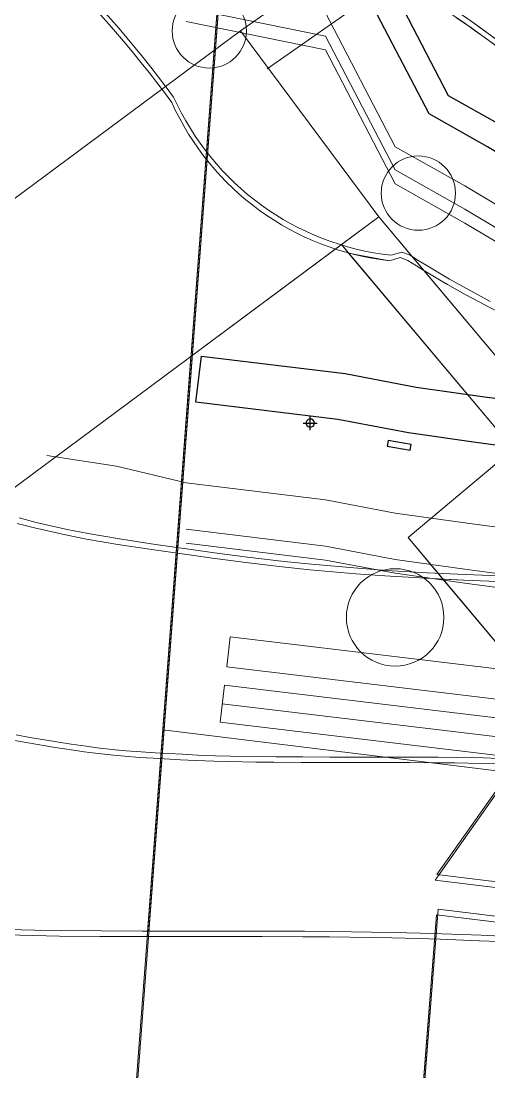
# Model space of a CAD drawing. Header units: metres. Extents: x -1097 to 1588, y -673 to 884.
# Drawn here: x 467.8 to 508.1, y 237.3 to 327.8 of the extents above; entities that cross this region are included whole.
import ezdxf

# ---------------------------------------------------------------- set-up
doc = ezdxf.new("R2010")
doc.units = ezdxf.units.M
doc.layers.get('0').update_dxf_attribs({"lineweight": 0, "plot": 0})
for name, color, linetype, lineweight, plot in [('ARBOLES_PROY', 3, 'Continuous', 0, False), ('CRECIDA_Q100', 5, 'Continuous', 0, False), ('CRECIDA_Q2', 150, 'Continuous', 0, False), ('ESCALERAS', 7, 'Continuous', 0, False), ('EXT. caminos', 252, 'Continuous', 0, False), ('EXTENSIONES', 252, 'Continuous', 0, False), ('Plazas de Arribo', 40, 'Continuous', 0, False), ('PROY-CICLOVIA', 1, 'Continuous', 0, False), ('PROYECCIONES', 7, 'Continuous', 0, False), ('Solado', 7, 'Continuous', 0, False), ('SUDS-CUNETA_VERDE', 3, 'Continuous', 0, False), ('TERRAZAS-GAVIONES', 8, 'Continuous', 0, False), ('TERRENO', 188, 'Continuous', 0, False), ('TEXTO', 7, 'Continuous', 0, False), ('VISTA', 7, 'Continuous', 0, False), ('VISTA LEJOS', 7, 'Continuous', 0, False)]:
    doc.layers.add(name, color=color, linetype=linetype, lineweight=lineweight, plot=plot)

# ---------------------------------------------------------------- blocks, each defined once
blk = doc.blocks.new('LUMINARIA')
for points in [[(-0.6, 0), (0.6, 0)], [(0.35, 0), (0.32, 0.142), (0.234, 0.26), (0.108, 0.333), (-0.037, 0.348), (-0.175, 0.303), (-0.283, 0.206), (-0.342, 0.073), (-0.342, -0.073), (-0.283, -0.206), (-0.175, -0.303), (-0.037, -0.348), (0.108, -0.333), (0.234, -0.26), (0.32, -0.142), (0.35, 0)], [(0, -0.6), (0, 0.6)]]:
    blk.add_lwpolyline(points)
blk = doc.blocks.new('BANCO')
blk.add_lwpolyline([(-1, -0.25), (1, -0.25), (1, 0.25), (-1, 0.25), (-1, -0.25)])

msp = doc.modelspace()

# ---------------------------------------------------------------- linework, layer by layer
at = {"layer": ''}
for points in [[(498.069, 333.94), (504.575, 321.431), (509.062, 318.904), (515.238, 315.212), (521.091, 311.375), (526.391, 308.61), (531.018, 307.066), (536.097, 307.02), (542.069, 306.884), (553.931, 306.884), (559.25, 307.005), (564.589, 308.214), (570.526, 309.692), (576.526, 311.186), (588.526, 314.175), (600.526, 317.163), (606.55, 318.664), (612.618, 320.123), (630.81, 324.213), (637.172, 325.315), (661.388, 327.756)], [(661.609, 325.567), (637.471, 323.134), (631.239, 322.054), (613.116, 317.98), (607.073, 316.527), (601.058, 315.029), (589.058, 312.04), (577.058, 309.052), (571.058, 307.557), (565.098, 306.073), (559.52, 304.811), (553.956, 304.684), (542.044, 304.684), (536.062, 304.82), (530.651, 304.869), (525.529, 306.578), (519.976, 309.475), (514.071, 313.348), (507.958, 317.001), (502.925, 319.835), (496.602, 331.994)], [(512.889, 290.718), (506.959, 291.517), (501.148, 292.341), (495.077, 293.499), (482.839, 294.977), (483.319, 298.948), (495.692, 297.454), (495.692, 297.454), (501.804, 296.288), (507.507, 295.479), (513.397, 294.685)]]:
    msp.add_lwpolyline(points, dxfattribs=at)
at = {"layer": 'ARBOLES_PROY'}
for centre, radius in [((484, 326.988), 3.2), ((502, 313.007), 3.2), ((500, 276.433), 4.2)]:
    msp.add_circle(centre, radius, dxfattribs=at)
at = {"layer": 'CRECIDA_Q100'}
msp.add_lwpolyline([(470, 290.376), (476, 289.476), (482, 288.027), (494, 286.578), (500, 285.433), (506, 284.583), (512, 283.774), (518, 283.047), (524, 282.498), (530, 282.15), (536, 281.987), (542, 281.987), (548, 281.987), (554, 281.987), (560, 282.029), (566, 282.205), (572, 282.376), (578, 282.542), (584, 282.695)], dxfattribs=at)
at = {"layer": 'CRECIDA_Q2'}
msp.add_lwpolyline([(494, 328.544), (500, 317.007), (506, 313.627), (512, 310.042), (518, 306.107), (524, 302.977), (530, 300.975), (536, 300.921), (542, 300.784), (548, 300.784), (554, 300.784), (560, 300.921), (566, 302.279), (572, 303.773), (578, 305.267), (584, 306.761)], dxfattribs=at)
at = {"layer": 'ESCALERAS'}
for points in [[(478.804, 249.397), (491.358, 416.023)], [(478.653, 248.928), (491.207, 415.553)]]:
    msp.add_lwpolyline(points, dxfattribs=at)
at = {"layer": 'EXT. caminos'}
for points in [[(498.608, 310.951), (513.255, 293.495)], [(495.391, 308.562), (510.191, 290.924)]]:
    msp.add_lwpolyline(points, dxfattribs=at)
at = {"layer": 'EXTENSIONES'}
for points in [[(486.682, 327.006), (537.833, 362.823)], [(488.976, 323.73), (542.421, 361.152)]]:
    msp.add_lwpolyline(points, dxfattribs=at)
at = {"layer": 'EXTENSIONES', "color": 253}
msp.add_lwpolyline([(446.544, 297.192), (458.47, 281.136), (498.608, 310.951), (486.682, 327.006)], close=True, dxfattribs=at)
at = {"layer": 'EXTENSIONES'}
for points in [[(486.682, 327.006), (446.544, 297.192), (458.47, 281.136), (498.608, 310.951)], [(547.075, 321.874), (554.788, 312.681), (508.826, 274.114), (501.112, 283.307)]]:
    msp.add_lwpolyline(points, close=True, dxfattribs=at)
at = {"layer": 'Plazas de Arribo', "color": 254}
msp.add_lwpolyline([(510.191, 290.924), (495.391, 308.562), (482.42, 298.927), (479.995, 266.733), (519.025, 261.959), (501.112, 283.307)], close=True, dxfattribs=at)
at = {"layer": 'Plazas de Arribo'}
for points in [[(495.391, 308.562), (482.42, 298.927)], [(510.191, 290.924), (495.391, 308.562)], [(482.42, 298.927), (479.995, 266.733)], [(501.112, 283.307), (510.191, 290.924)], [(519.025, 261.959), (501.112, 283.307)], [(479.995, 266.733), (519.025, 261.959)]]:
    msp.add_lwpolyline(points, dxfattribs=at)
at = {"layer": 'PROY-CICLOVIA'}
msp.add_lwpolyline([(560.766, 265.757), (635.003, 257.838), (719.22, 266.755), (798.362, 276.648), (829.562, 288.348), (830.475, 285.914), (798.988, 274.106), (719.518, 264.172), (635.002, 255.224), (560.473, 263.173), (485.5, 272.17), (485.81, 274.752), (560.766, 265.757)], close=True, dxfattribs=at)
at = {"layer": 'PROYECCIONES'}
for points in [[(509.986, 263.064), (503.435, 253.791)], [(510.137, 263.534), (503.586, 254.261)]]:
    msp.add_lwpolyline(points, dxfattribs=at)
at = {"layer": 'Solado'}
for points in [[(498.608, 310.951), (495.391, 308.562), (495.994, 307.843), (499.52, 307.179), (500.426, 307.443), (501.085, 307.211), (501.834, 306.735), (502.474, 306.343)], [(502.474, 306.343), (501.834, 306.735), (501.085, 307.211), (500.426, 307.443), (499.52, 307.179), (495.994, 307.843), (510.191, 290.924), (513.255, 293.495)], [(524.147, 286.97), (516.433, 296.162), (501.112, 283.307), (504.103, 279.742), (505.924, 279.658), (512.404, 279.399), (515.017, 279.309)], [(515.017, 279.309), (512.404, 279.399), (505.924, 279.658), (504.103, 279.742), (508.826, 274.114)]]:
    msp.add_lwpolyline(points, close=True, dxfattribs=at)
at = {"layer": 'SUDS-CUNETA_VERDE'}
msp.add_lwpolyline([(560.293, 261.584), (635.001, 253.615), (719.702, 262.583), (799.374, 272.542), (831.063, 284.426), (904.04, 313.416), (905.222, 310.442), (832.231, 281.446), (832.202, 281.435), (800.321, 269.48), (800.142, 269.424), (799.958, 269.39), (720.084, 259.406), (720.054, 259.402), (635.169, 250.415), (635, 250.406), (634.831, 250.415), (559.943, 258.403), (559.922, 258.405), (484.929, 267.404), (485.31, 270.581), (560.293, 261.584)], close=True, dxfattribs=at)
msp.add_lwpolyline([(485.119, 268.993), (560.113, 259.994), (635, 252.006), (719.885, 260.993), (799.759, 270.978), (831.64, 282.933), (904.631, 311.929)], dxfattribs=at)
at = {"layer": 'TERRAZAS-GAVIONES'}
for points in [[(482, 328.988), (494, 326.544), (500, 315.007), (506, 311.627), (512, 308.042), (518, 304.107), (524, 300.977), (530, 298.975), (536, 298.921), (542, 298.784), (548, 298.784), (554, 298.784), (560, 298.921), (566, 300.279), (572, 301.773), (578, 303.267), (584, 304.761)], [(482, 327.788), (494, 325.344), (500, 313.807), (506, 310.427), (512, 306.842), (518, 302.907), (524, 299.777), (530, 297.775), (536, 297.721), (542, 297.584), (548, 297.584), (554, 297.584), (560, 297.721), (566, 299.079), (572, 300.573), (578, 302.067), (584, 303.561)], [(482, 284.027), (494, 282.578), (500, 281.433), (506, 280.583), (512, 279.774), (518, 279.047), (524, 278.498), (530, 278.15), (536, 277.987), (542, 277.987), (548, 277.987), (554, 277.987), (560, 278.029), (566, 278.205), (572, 278.376), (578, 278.542), (584, 278.695)], [(482, 282.827), (494, 281.378), (500, 280.233), (506, 279.383), (512, 278.574), (518, 277.847), (524, 277.298), (530, 276.95), (536, 276.787), (542, 276.787), (548, 276.787), (554, 276.787), (560, 276.829), (566, 277.005), (572, 277.176), (578, 277.342), (584, 277.495)]]:
    msp.add_lwpolyline(points, dxfattribs=at)
at = {"layer": 'TERRENO'}
msp.add_lwpolyline([(455.982, 344.49, -0.087955), (480.773, 320.811, 0.265757), (499.52, 307.179), (500.426, 307.443), (501.085, 307.211), (501.834, 306.735), (502.516, 306.318), (503.812, 305.54), (504.522, 305.122), (505.358, 304.647), (506.039, 304.273), (507.249, 303.625), (508.046, 303.207), (509.226, 302.602)], format="xyb", dxfattribs=at)
for points in [[(512.404, 279.399), (505.924, 279.658), (502.602, 279.812), (499.117, 280.013), (496.631, 280.196), (492.656, 280.541), (490.285, 280.781), (487.146, 281.156), (484.285, 281.54), (478.842, 282.317), (476.125, 282.73), (473.418, 283.191), (471.623, 283.546), (468.944, 284.151), (467.466, 284.535)], [(467.216, 265.829), (468.397, 265.622), (470.73, 265.234), (471.939, 265.042), (473.235, 264.854), (474.186, 264.734), (475.741, 264.562), (476.691, 264.47), (477.987, 264.37), (479.197, 264.293), (481.53, 264.163), (482.826, 264.101), (484.381, 264.043), (485.677, 264.01), (488.01, 263.966), (489.565, 263.947), (491.898, 263.933), (494.231, 263.928), (498.897, 263.928), (501.229, 263.923), (503.562, 263.909), (505.118, 263.89), (507.45, 263.846), (508.746, 263.813)], [(465.397, 249.091), (468.81, 249.005), (471.104, 248.966), (474.575, 248.937), (478.064, 248.928), (485.063, 248.928), (488.557, 248.923), (492.042, 248.908), (494.356, 248.889), (497.812, 248.846), (499.722, 248.812), (501.997, 248.755), (503.879, 248.692), (507.249, 248.563), (508.986, 248.486)]]:
    msp.add_lwpolyline(points, dxfattribs=at)
at = {"layer": 'TEXTO', "color": 141}
msp.add_lwpolyline([(505.289, 328.12), (506.598, 327.211), (507.47, 326.592), (508.776, 325.643)], dxfattribs=at)
at = {"layer": 'VISTA'}
for points in [[(637.471, 237.397), (503.435, 253.791)], [(637.622, 237.866), (503.586, 254.261)]]:
    msp.add_lwpolyline(points, dxfattribs=at)
at = {"layer": 'VISTA LEJOS'}
for points in [[(491.358, 416.023), (473.747, 182.277)], [(491.207, 415.553), (473.596, 181.807)], [(505.289, 328.12), (506.598, 327.211), (507.47, 326.592), (508.776, 325.643)], [(505.44, 328.589), (506.749, 327.681), (507.621, 327.062), (508.926, 326.112)], [(512.404, 279.399), (505.924, 279.658), (502.602, 279.812), (499.117, 280.013), (496.631, 280.196), (492.656, 280.541), (490.285, 280.781), (487.146, 281.156), (484.285, 281.54), (478.842, 282.317), (476.125, 282.73), (473.418, 283.191), (471.623, 283.546), (468.944, 284.151), (467.466, 284.535)], [(512.555, 279.868), (506.075, 280.128), (502.753, 280.281), (499.268, 280.483), (496.782, 280.665), (492.807, 281.011), (490.436, 281.251), (487.297, 281.625), (484.436, 282.009), (478.993, 282.787), (476.276, 283.2), (473.569, 283.661), (471.773, 284.016), (469.095, 284.621), (467.616, 285.005)], [(467.216, 265.829), (468.397, 265.622), (470.73, 265.234), (471.939, 265.042), (473.235, 264.854), (474.186, 264.734), (475.741, 264.562), (476.691, 264.47), (477.987, 264.37), (479.197, 264.293), (481.53, 264.163), (482.826, 264.101), (484.381, 264.043), (485.677, 264.01), (488.01, 263.966), (489.565, 263.947), (491.898, 263.933), (494.231, 263.928), (498.897, 263.928), (501.229, 263.923), (503.562, 263.909), (505.118, 263.89), (507.45, 263.846), (508.746, 263.813)], [(467.367, 266.299), (468.548, 266.092), (470.88, 265.703), (472.09, 265.511), (473.386, 265.324), (474.337, 265.204), (475.892, 265.031), (476.842, 264.94), (478.138, 264.839), (479.348, 264.762), (481.681, 264.633), (482.977, 264.57), (484.532, 264.513), (485.828, 264.479), (488.161, 264.436), (489.716, 264.417), (492.049, 264.402), (494.382, 264.398), (499.047, 264.398), (501.38, 264.393), (503.713, 264.378), (505.268, 264.359), (507.601, 264.316), (508.897, 264.282)], [(501.816, 226.973), (503.713, 251.279)], [(501.819, 227.096), (503.709, 251.276)], [(503.709, 251.276), (535.299, 247.416)], [(503.713, 251.279), (587.379, 241.046)], [(503.713, 251.279), (503.713, 251.279)], [(501.665, 226.503), (503.562, 250.809)], [(501.669, 226.626), (503.559, 250.806)], [(503.559, 250.806), (535.149, 246.946)], [(503.562, 250.809), (587.229, 240.576)], [(503.562, 250.809), (503.562, 250.809)], [(465.548, 249.561), (468.96, 249.474), (471.255, 249.436), (474.725, 249.407), (478.215, 249.397), (485.214, 249.397), (488.708, 249.393), (492.193, 249.378), (494.506, 249.359), (497.963, 249.316), (499.873, 249.282), (502.148, 249.225), (504.03, 249.162), (507.4, 249.033), (509.137, 248.956)], [(465.397, 249.091), (468.81, 249.005), (471.104, 248.966), (474.575, 248.937), (478.064, 248.928), (485.063, 248.928), (488.557, 248.923), (492.042, 248.908), (494.356, 248.889), (497.812, 248.846), (499.722, 248.812), (501.997, 248.755), (503.879, 248.692), (507.249, 248.563), (508.986, 248.486)]]:
    msp.add_lwpolyline(points, dxfattribs=at)
for points in [[(455.982, 344.49, -0.087955), (480.773, 320.811, 0.265757), (499.52, 307.179), (500.426, 307.443), (501.085, 307.211), (501.834, 306.735), (502.516, 306.318), (503.812, 305.54), (504.522, 305.122), (505.358, 304.647), (506.039, 304.273), (507.249, 303.625), (508.046, 303.207), (509.226, 302.602)], [(456.133, 344.96, -0.087955), (480.924, 321.28, 0.265757), (499.67, 307.649), (500.577, 307.913), (501.236, 307.68), (501.985, 307.205), (502.667, 306.787), (503.963, 306.01), (504.673, 305.592), (505.508, 305.117), (506.19, 304.743), (507.4, 304.095), (508.196, 303.677)], [(513.805, 322.316, 0.070778), (484.839, 339.901, -0.951051)], [(513.654, 321.846, 0.070778), (484.689, 339.431, -0.951051)], [(513.654, 321.846, 0.070778), (484.689, 339.431, -0.951051)]]:
    msp.add_lwpolyline(points, format="xyb", dxfattribs=at)

# ---------------------------------------------------------------- block references
at = {"layer": ''}
msp.add_blockref('LUMINARIA', (492.695, 293.182), dxfattribs=at)
at = {"layer": '', "rotation": -9.696411667076607}
msp.add_blockref('BANCO', (500.351, 291.272), dxfattribs=at)

doc.saveas('drawing.dxf')
